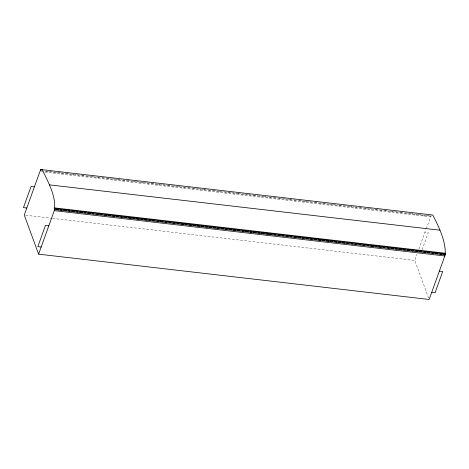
<?xml version="1.0" encoding="UTF-8"?>
<svg xmlns="http://www.w3.org/2000/svg" width="469" height="469" viewBox="0 0 469 469"><rect width="100%" height="100%" fill="white"/><g stroke="black" fill="none" stroke-linecap="round" stroke-linejoin="round"><path stroke-width="0.35" stroke-dasharray="2.35 1.76" d="M428.643 298.114L414.784 260.406L417.093 253.975M418.87 249.051L425.916 229.47M426.157 228.808L431.222 215.699M422.153 249.619L428.314 232.507L424.967 232.12M46.132 171.144L60.677 172.832M61.404 172.92L65.766 173.424M66.492 173.507L70.854 174.017M71.581 174.099L75.949 174.609M76.676 174.691L81.037 175.195M81.764 175.283L86.126 175.787M86.853 175.875L91.221 176.379M91.947 176.461L96.309 176.971M97.036 177.053L101.398 177.563M102.125 177.645L106.492 178.15M107.219 178.238L111.581 178.742M112.308 178.83L116.67 179.334M117.397 179.416L121.764 179.926M122.491 180.008L126.853 180.518M127.58 180.6L131.941 181.104M132.668 181.192L146.486 182.793M147.213 182.881L156.669 183.977M157.396 184.059L161.758 184.569M162.491 184.651L166.853 185.155M167.58 185.243L171.941 185.747M172.668 185.835L177.036 186.34M177.763 186.422L182.124 186.932M182.851 187.014L187.213 187.524M187.94 187.606L192.308 188.11M193.035 188.198L197.396 188.702M198.123 188.79L202.485 189.294M203.212 189.376L207.579 189.886M208.306 189.968L212.668 190.473M213.395 190.561L217.757 191.065M218.484 191.153L220.67 191.405M223.578 191.739L237.396 193.345M238.123 193.427L247.573 194.529M248.3 194.612L252.668 195.116M253.395 195.204L257.757 195.708M258.483 195.796L262.845 196.3M263.578 196.382L267.94 196.892M268.667 196.974L273.028 197.478M273.755 197.566L278.123 198.07M278.85 198.158L283.212 198.663M283.938 198.745L288.3 199.255M289.027 199.337L293.395 199.847M294.122 199.929L296.302 200.181M299.21 200.521L303.572 201.025M304.299 201.113L308.666 201.617M309.393 201.699L311.574 201.957M314.482 202.291L318.844 202.801M319.571 202.884L328.3 203.898M329.027 203.98L338.483 205.076M339.21 205.164L343.572 205.668M344.299 205.75L348.66 206.26M349.387 206.342L353.755 206.852M354.482 206.935L358.844 207.439M359.571 207.527L363.932 208.031M364.659 208.119L369.027 208.623M369.754 208.705L371.935 208.963M374.842 209.297L379.204 209.807M379.937 209.889L384.299 210.393M385.026 210.481L387.206 210.733M390.114 211.073L394.482 211.578M395.209 211.66L399.57 212.17M400.297 212.252L402.478 212.504M405.386 212.844L409.754 213.348M410.481 213.436L430.952 216.109L44.79 171.285M41.354 171.73L44.221 172.064M44.942 172.146L430.448 216.889M25.707 215.248L51.889 218.284M52.616 218.372L414.784 260.406"/><path stroke-width="0.7" d="M54.562 209.238L54.674 209.549L445.204 254.878L445.298 253.237C445.362 239.823 438.691 226.662 432.799 215.031L40.656 169.514L40.428 170.78M38.616 254.157L54.281 210.64C56.696 196.476 47.973 181.984 42.269 169.702L40.692 170.37L39.918 171.56L24.253 215.078L38.616 254.157L429.147 299.486L444.811 255.968L445.093 254.567L443.639 254.397M54.674 209.549L54.767 207.908L445.298 253.237M49.351 184.85L439.881 230.179M34.436 186.791L31.089 186.404L23.45 207.62L26.797 208.007M55.02 208.594L445.55 253.922M56.016 209.409L58.197 209.661M60.378 209.919L61.838 210.083M64.019 210.341L66.199 210.593M68.38 210.845L69.834 211.015M72.015 211.267L74.196 211.519M76.383 211.771L77.836 211.941M80.017 212.193L82.198 212.445M84.379 212.703L85.833 212.867M88.014 213.125L90.195 213.377M92.381 213.63L93.835 213.8M96.743 214.134L98.197 214.304M100.378 214.556L101.832 214.726M104.739 215.066L106.199 215.236M108.38 215.488L110.561 215.74M112.742 215.992L114.196 216.162M116.376 216.414L118.557 216.666M120.744 216.924L122.198 217.088M124.379 217.346L126.56 217.598M128.74 217.851L130.921 218.103M133.102 218.355L134.562 218.525M136.743 218.777L138.924 219.035M141.105 219.287L142.558 219.457M144.739 219.709L146.92 219.961M149.107 220.213L150.561 220.383M152.742 220.635L154.195 220.805M157.103 221.139L158.557 221.309M160.738 221.561L162.919 221.819M165.106 222.072L166.559 222.242M169.467 222.576L170.921 222.746M173.102 222.998L174.556 223.168M177.464 223.508L178.924 223.672M181.104 223.93L183.285 224.182M185.466 224.434L186.92 224.604M189.101 224.856L191.282 225.108M193.468 225.36L195.649 225.618M197.103 225.782L199.284 226.04M201.465 226.293L203.646 226.545M205.827 226.797L207.286 226.967M209.467 227.219L211.648 227.471M213.829 227.723L215.283 227.893M217.464 228.145L218.917 228.315M221.831 228.655L223.285 228.825M225.466 229.077L226.92 229.247M229.828 229.581L231.281 229.751M233.462 230.003L235.649 230.256M237.83 230.514L239.284 230.678M242.192 231.018L243.646 231.188M245.826 231.44L248.007 231.692M250.194 231.944L251.648 232.114M253.829 232.366L256.01 232.624M258.19 232.876L259.644 233.046M261.825 233.298L264.006 233.55M266.193 233.802L268.374 234.054M269.827 234.224L272.008 234.477M274.189 234.734L275.643 234.899M278.551 235.239L280.011 235.409M282.191 235.661L283.645 235.831M286.553 236.165L288.007 236.335M290.188 236.587L291.642 236.757M294.555 237.097L296.009 237.261M298.19 237.519L300.371 237.771M302.552 238.023L304.006 238.193M306.187 238.445L308.373 238.698M310.554 238.95L312.008 239.12M314.916 239.46L316.37 239.63M318.551 239.882L320.732 240.134M322.918 240.386L324.372 240.556M326.553 240.808L328.734 241.06M330.915 241.318L332.369 241.482M334.549 241.74L336.73 241.992M338.917 242.244L340.371 242.414M342.552 242.666L344.733 242.919M346.913 243.171L348.367 243.341M351.275 243.681L352.735 243.851M354.916 244.103L356.37 244.267M359.277 244.607L360.731 244.777M362.912 245.029L364.366 245.199M367.28 245.533L368.734 245.703M370.915 245.955L373.095 246.213M375.276 246.465L376.73 246.635M378.911 246.887L381.098 247.14M383.279 247.392L384.732 247.562M387.64 247.902L389.094 248.066M391.275 248.324L393.456 248.576M395.643 248.828L397.096 248.998M399.277 249.25L401.458 249.502M403.639 249.754L405.093 249.924M407.274 250.176L409.455 250.434M411.641 250.686L413.095 250.856M416.003 251.191L417.457 251.361M419.638 251.613L421.092 251.783M423.999 252.117L425.459 252.287M427.64 252.539L429.094 252.709M432.002 253.049L433.456 253.219M435.637 253.471L437.09 253.641M440.004 253.975L441.458 254.145M54.281 210.64L444.811 255.968M48.823 225.818L45.475 225.425L37.837 246.641L41.184 247.028M439.347 271.141L442.695 271.533L435.062 292.744L431.715 292.357M445.093 254.567L445.204 254.878M40.656 169.514L40.909 170.2"/></g></svg>
